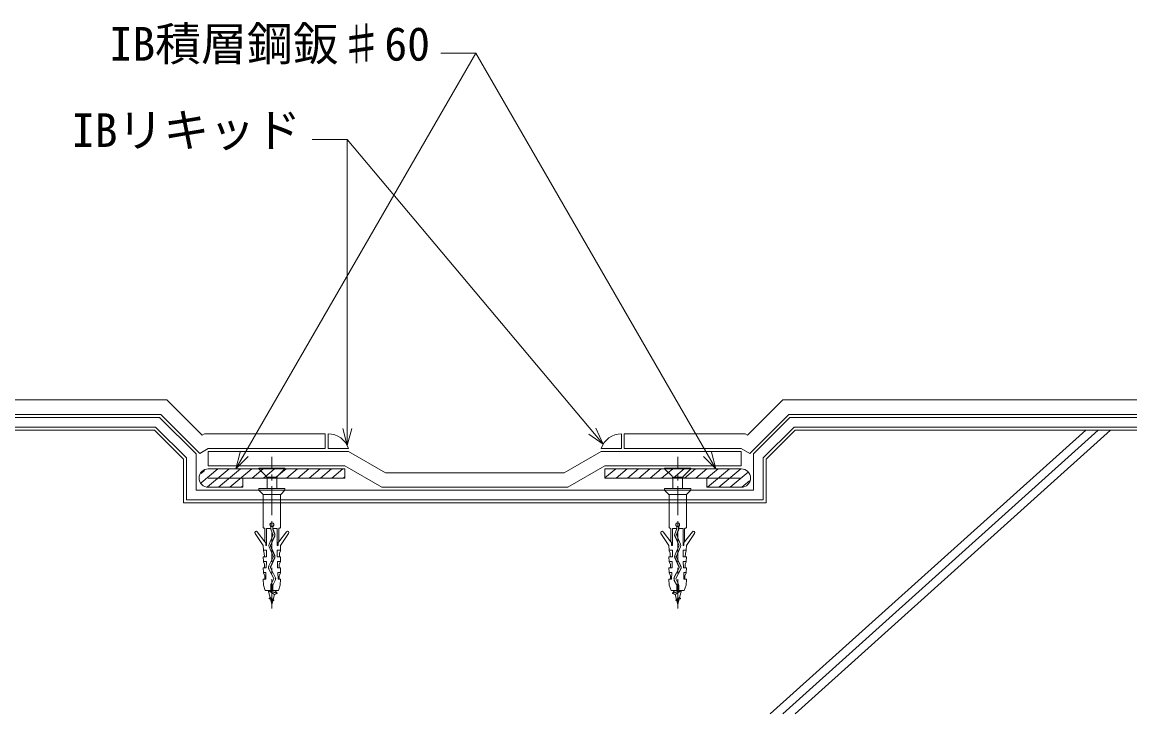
# Model space of a CAD drawing. Units: millimetres, scale not verified. Extents: x -840 to 840, y -594 to 594.
# Drawn here: x -155.4 to 224.9, y -350.4 to -112.8 of the extents above; entities that cross this region are included whole.
import ezdxf
from ezdxf.enums import TextEntityAlignment as Align

# ---------------------------------------------------------------- set-up
doc = ezdxf.new("R2010")
doc.units = ezdxf.units.MM
doc.header["$LTSCALE"] = 2
doc.linetypes.add('CHAIN1', pattern=[8, 5, -1, 1, -1])
for name, color, linetype, lineweight in [('0-2_文字', 5, 'Continuous', 9), ('0-6_躯体', 7, 'Continuous', 9), ('0-7_緩衝フォーム', 7, 'Continuous', 9), ('0-8_IBｼｰﾄ', 7, 'Continuous', 9), ('0-9_IBリキッド', 7, 'Continuous', 9), ('0-A_部材(積層鋼板)', 4, 'Continuous', 9), ('0-B_部材(ﾋﾞｽ類)', 7, 'Continuous', 9), ('0-C_中心線', 2, 'CHAIN1', 9), ('0-D_寸法線', 7, 'Continuous', 9)]:
    doc.layers.add(name, color=color, linetype=linetype, lineweight=lineweight)
doc.styles.add('ＭＳ ゴシック', font='')
doc.styles.get('ＭＳ ゴシック').set_extended_font_data('MS Gothic')

msp = doc.modelspace()

# ---------------------------------------------------------------- linework, layer by layer
at = {"layer": '0-6_躯体'}
for p, q in [((-110, -252.938), (-300, -252.938)), ((-100, -262.938), (-110, -252.938)), ((100, -262.938), (110, -252.938)), ((209.723, -252.938), (101.392, -350.407)), ((214, -252.938), (105.779, -350.407)), ((300, -252.938), (110, -252.938)), ((218.287, -252.938), (110, -350.407)), ((-100, -262.938), (-100, -277.938))]:
    msp.add_line(p, q, dxfattribs=at)
msp.add_lwpolyline([(-100, -277.938), (100, -277.938), (100, -262.938)], dxfattribs=at)
at = {"layer": '0-7_緩衝フォーム'}
for p, q in [((-300, -248.605), (-108.205, -248.605)), ((-95.667, -261.143), (-108.205, -248.605)), ((95.667, -261.143), (108.205, -248.605)), ((300, -248.605), (108.205, -248.605)), ((-300, -251.938), (-109.586, -251.938)), ((-99, -262.524), (-109.586, -251.938)), ((99, -262.524), (109.586, -251.938)), ((300, -251.938), (109.586, -251.938)), ((-95.667, -273.605), (-95.667, -261.143)), ((95.667, -273.605), (95.667, -261.143)), ((-99, -276.938), (-99, -262.524)), ((99, -276.938), (99, -262.524)), ((95.667, -273.605), (-95.667, -273.605)), ((99, -276.938), (-99, -276.938))]:
    msp.add_line(p, q, dxfattribs=at)
at = {"layer": '0-8_IBｼｰﾄ'}
for p, q in [((-300, -242.605), (-105.72, -242.605)), ((-93.609, -254.716), (-105.72, -242.605)), ((93.609, -254.716), (105.72, -242.605)), ((300, -242.605), (105.72, -242.605)), ((-300, -247.605), (-107.791, -247.605)), ((-94.432, -260.964), (-107.791, -247.605)), ((94.432, -260.964), (107.791, -247.605)), ((300, -247.605), (107.791, -247.605)), ((-92.84, -254.271), (-93.609, -254.716)), ((-92.84, -254.271), (-51.327, -254.271)), ((-51.327, -259.271), (-51.327, -254.271)), ((92.84, -254.271), (51.327, -254.271)), ((51.327, -259.271), (51.327, -254.271)), ((92.84, -254.271), (93.609, -254.716)), ((-91.5, -259.271), (-94.432, -260.964)), ((-91.5, -259.271), (-51.327, -259.271)), ((-91.5, -265.271), (-91.5, -260.271)), ((91.5, -259.271), (51.327, -259.271)), ((91.5, -259.271), (94.432, -260.964)), ((91.5, -265.271), (91.5, -260.271)), ((30.625, -267.605), (-30.625, -267.605)), ((31.965, -272.605), (-31.965, -272.605))]:
    msp.add_line(p, q, dxfattribs=at)
for points in [[(-91.5, -260.271), (-43.327, -260.271), (-30.625, -267.605)], [(91.5, -260.271), (43.327, -260.271), (30.625, -267.605)], [(-31.965, -272.605), (-44.667, -265.271), (-91.5, -265.271)], [(31.965, -272.605), (44.667, -265.271), (91.5, -265.271)]]:
    msp.add_lwpolyline(points, dxfattribs=at)
at = {"layer": '0-9_IBリキッド'}
for p, q in [((-50.327, -259.271), (-50.327, -254.271)), ((50.327, -259.271), (50.327, -254.271)), ((-50.327, -259.271), (-43.327, -259.271)), ((50.327, -259.271), (43.327, -259.271))]:
    msp.add_line(p, q, dxfattribs=at)
for centre, start, end in [((-50.327, -261.671), 18.92464, 90), ((50.327, -261.671), 90, 161.07536)]:
    msp.add_arc(centre, 7.4, start, end, dxfattribs=at)
at = {"layer": '0-A_部材(積層鋼板)'}
for p, q in [((-93.998, -267.824), (-92.764, -266.795)), ((-93.99, -271.072), (-88.232, -266.271)), ((-91.784, -272.487), (-84.328, -266.271)), ((-88.02, -272.605), (-80.423, -266.271)), ((-84.116, -272.605), (-76.519, -266.271)), ((-76.413, -269.438), (-72.615, -266.271)), ((-68.605, -269.438), (-64.806, -266.271)), ((-64.701, -269.438), (-60.902, -266.271)), ((-60.797, -269.438), (-56.998, -266.271)), ((-56.892, -269.438), (-53.094, -266.271)), ((-52.988, -269.438), (-49.19, -266.271)), ((-49.084, -269.438), (-45.285, -266.271)), ((-45.18, -269.438), (-44.667, -269.01)), ((44.667, -269.397), (48.416, -266.271)), ((48.521, -269.438), (52.32, -266.271)), ((52.426, -269.438), (56.224, -266.271)), ((56.33, -269.438), (60.128, -266.271)), ((60.234, -269.438), (64.033, -266.271)), ((64.138, -269.438), (67.937, -266.271)), ((71.947, -269.438), (75.745, -266.271)), ((75.851, -269.438), (79.649, -266.271)), ((79.667, -269.512), (83.554, -266.271)), ((79.861, -272.605), (87.458, -266.271)), ((83.765, -272.605), (91.362, -266.271)), ((87.669, -272.605), (93.846, -267.456)), ((-80.212, -272.605), (-79.667, -272.15)), ((91.646, -272.544), (94.295, -270.336))]:
    msp.add_line(p, q, dxfattribs=at)
at = {"layer": '0-A_部材(積層鋼板)', "color": 7}
for points in [[(-91.5, -269.438), (-44.667, -269.438), (-44.667, -266.271), (-91.5, -266.271)], [(-91.5, -272.605), (-79.667, -272.605), (-79.667, -269.438)], [(91.5, -269.438), (44.667, -269.438), (44.667, -266.271), (91.5, -266.271)], [(91.5, -272.605), (79.667, -272.605), (79.667, -269.438)]]:
    msp.add_lwpolyline(points, dxfattribs=at)
at = {"layer": '0-A_部材(積層鋼板)'}
for points in [[(-72.509, -269.438), (-69.667, -267.068), (-68.711, -266.271)], [(68.042, -269.438), (69.667, -268.084), (71.841, -266.271)]]:
    msp.add_lwpolyline(points, dxfattribs=at)
at = {"layer": '0-A_部材(積層鋼板)', "color": 7}
for centre, start, end in [((-91.5, -269.438), 90, 270), ((91.5, -269.438), 270, 90)]:
    msp.add_arc(centre, 3.167, start, end, dxfattribs=at)
at = {"layer": '0-B_部材(ﾋﾞｽ類)'}
for p, q in [((-65.167, -266.271), (-74.167, -266.271)), ((-71.337, -269.101), (-67.997, -269.101)), ((-71.337, -269.516), (-71.337, -273.003)), ((-67.997, -273.003), (-67.997, -269.516)), ((65.167, -266.271), (74.167, -266.271)), ((71.337, -269.101), (67.997, -269.101)), ((67.997, -273.003), (67.997, -269.516)), ((71.337, -269.516), (71.337, -273.003)), ((-65.17, -273.605), (-74.164, -273.605)), ((65.17, -273.605), (74.164, -273.605)), ((-72.667, -275.12), (-66.667, -275.12)), ((72.667, -275.12), (66.667, -275.12)), ((-70.015, -286.823), (-70.015, -286.032)), ((-69.982, -286.823), (-69.982, -286.013)), ((-69.33, -288.816), (-69.911, -287.365)), ((-69.299, -288.804), (-69.87, -287.376)), ((-69.351, -286.013), (-69.351, -286.823)), ((-69.318, -286.032), (-69.318, -286.823)), ((-69.294, -287.119), (-68.714, -288.569)), ((-69.252, -287.134), (-68.683, -288.558)), ((69.252, -287.134), (68.683, -288.558)), ((69.294, -287.119), (68.714, -288.569)), ((69.299, -288.804), (69.87, -287.376)), ((69.318, -286.032), (69.318, -286.823)), ((69.33, -288.816), (69.911, -287.365)), ((69.351, -286.013), (69.351, -286.823)), ((69.982, -286.823), (69.982, -286.013)), ((70.015, -286.823), (70.015, -286.032)), ((-71.846, -291.608), (-72.044, -291.349)), ((-70.601, -292.073), (-69.334, -289.121)), ((-70.571, -292.087), (-69.303, -289.134)), ((-70.092, -292.804), (-68.724, -296.003)), ((-68.736, -289.41), (-70.084, -292.318)), ((-70.061, -292.791), (-68.693, -295.989)), ((-68.706, -289.424), (-70.054, -292.332)), ((-67.487, -291.608), (-67.289, -291.349)), ((67.487, -291.608), (67.289, -291.349)), ((70.061, -292.791), (68.693, -295.989)), ((68.706, -289.424), (70.054, -292.332)), ((70.092, -292.804), (68.724, -296.003)), ((68.736, -289.41), (70.084, -292.318)), ((70.571, -292.087), (69.303, -289.134)), ((70.601, -292.073), (69.334, -289.121)), ((71.846, -291.608), (72.044, -291.349)), ((-70.692, -299.605), (-69.24, -296.584)), ((-70.658, -299.612), (-69.21, -296.598)), ((-69.234, -296.223), (-70.605, -293.057)), ((-69.204, -296.21), (-70.575, -293.044)), ((69.204, -296.21), (70.575, -293.044)), ((70.658, -299.612), (69.21, -296.598)), ((69.234, -296.223), (70.605, -293.057)), ((70.692, -299.605), (69.24, -296.584)), ((-68.731, -296.856), (-70.11, -299.92)), ((-68.701, -296.869), (-70.08, -299.934)), ((68.701, -296.869), (70.08, -299.934)), ((68.731, -296.856), (70.11, -299.92)), ((-69.107, -303.734), (-70.694, -300.766)), ((-69.078, -303.719), (-70.664, -300.75)), ((-70.071, -300.52), (-68.525, -303.441)), ((-70.043, -300.503), (-68.495, -303.426)), ((70.043, -300.503), (68.495, -303.426)), ((70.071, -300.52), (68.525, -303.441)), ((69.078, -303.719), (70.664, -300.75)), ((69.107, -303.734), (70.694, -300.766)), ((-70.84, -308.003), (-67.829, -309.054)), ((-70.553, -308.003), (-67.829, -308.954)), ((-70.023, -306.3), (-69.99, -306.3)), ((-70.003, -308.003), (-70.023, -306.3)), ((-69.841, -305.595), (-69.113, -304.277)), ((-69.812, -305.611), (-69.084, -304.293)), ((-69.344, -306.3), (-69.31, -306.3)), ((-69.31, -306.3), (-69.33, -308.003)), ((-68.525, -304.56), (-69.251, -305.927)), ((-68.496, -304.576), (-69.221, -305.943)), ((-68.374, -308.003), (-68.46, -308.324)), ((70.84, -308.003), (67.829, -309.054)), ((70.553, -308.003), (67.829, -308.954)), ((68.374, -308.003), (68.46, -308.324)), ((68.496, -304.576), (69.221, -305.943)), ((68.525, -304.56), (69.251, -305.927)), ((69.812, -305.611), (69.084, -304.293)), ((69.841, -305.595), (69.113, -304.277)), ((69.344, -306.3), (69.31, -306.3)), ((69.31, -306.3), (69.33, -308.003)), ((70.023, -306.3), (69.99, -306.3)), ((70.003, -308.003), (70.023, -306.3)), ((-70.615, -310.78), (-68.975, -311.351)), ((-70.615, -310.88), (-68.975, -311.451)), ((-70.3, -310.465), (-69.208, -311.118)), ((-70.14, -311.062), (-69.335, -311.589)), ((70.615, -310.78), (68.975, -311.351)), ((70.615, -310.88), (68.975, -311.451)), ((70.3, -310.465), (69.208, -311.118)), ((70.14, -311.062), (69.335, -311.589))]:
    msp.add_line(p, q, dxfattribs=at)
for points in [[(-67.704, -268.809), (-65.167, -266.271), (-65.167, -265.971), (-74.167, -265.971), (-74.167, -266.271), (-71.63, -268.809)], [(67.704, -268.809), (65.167, -266.271), (65.167, -265.971), (74.167, -265.971), (74.167, -266.271), (71.63, -268.809)], [(-72.707, -275.061), (-74.164, -273.605), (-74.164, -273.003), (-65.17, -273.003), (-65.17, -273.605), (-66.626, -275.061)], [(72.707, -275.061), (74.164, -273.605), (74.164, -273.003), (65.17, -273.003), (65.17, -273.605), (66.626, -275.061)], [(-72.209, -286.657), (-72.418, -286.611), (-72.489, -286.575), (-72.56, -286.575), (-72.631, -286.54), (-72.649, -286.54), (-72.649, -275.203)], [(-66.685, -275.203), (-66.685, -286.54), (-66.702, -286.54), (-66.774, -286.575), (-66.845, -286.575), (-66.916, -286.611), (-67.124, -286.657)], [(66.685, -275.203), (66.685, -286.54), (66.702, -286.54), (66.774, -286.575), (66.845, -286.575), (66.916, -286.611), (67.124, -286.657)], [(72.209, -286.657), (72.418, -286.611), (72.489, -286.575), (72.56, -286.575), (72.631, -286.54), (72.649, -286.54), (72.649, -275.203)], [(-63.918, -288.416), (-66.667, -292.614), (-66.756, -294.214), (-67.822, -294.214), (-67.822, -296.436), (-66.667, -296.436), (-66.756, -298.054), (-67.769, -298.054), (-67.698, -300.259), (-66.667, -300.259), (-66.756, -301.876), (-67.627, -301.876), (-67.556, -304.099), (-66.667, -304.099), (-66.775, -306.239), (-67.417, -308.003), (-71.917, -308.003), (-72.559, -306.239), (-72.667, -304.099), (-71.778, -304.099), (-71.707, -301.876), (-72.578, -301.876), (-72.667, -300.259), (-71.636, -300.259), (-71.564, -298.054), (-72.578, -298.054), (-72.667, -296.436), (-71.511, -296.436), (-71.511, -294.214), (-72.578, -294.214), (-72.667, -292.614), (-75.415, -288.416)], [(-74.692, -287.884), (-72.044, -291.349), (-72.044, -286.86)], [(-70.015, -286.752), (-71.511, -286.752), (-71.511, -292.614), (-71.778, -292.614), (-71.778, -291.861)], [(-69.318, -286.752), (-67.822, -286.752), (-67.822, -292.614), (-67.556, -292.614), (-67.556, -291.861)], [(-67.289, -286.86), (-67.289, -291.349), (-64.641, -287.884)], [(63.918, -288.416), (66.667, -292.614), (66.756, -294.214), (67.822, -294.214), (67.822, -296.436), (66.667, -296.436), (66.756, -298.054), (67.769, -298.054), (67.698, -300.259), (66.667, -300.259), (66.756, -301.876), (67.627, -301.876), (67.556, -304.099), (66.667, -304.099), (66.775, -306.239), (67.417, -308.003), (71.917, -308.003), (72.559, -306.239), (72.667, -304.099), (71.778, -304.099), (71.707, -301.876), (72.578, -301.876), (72.667, -300.259), (71.636, -300.259), (71.564, -298.054), (72.578, -298.054), (72.667, -296.436), (71.511, -296.436), (71.511, -294.214), (72.578, -294.214), (72.667, -292.614), (75.415, -288.416)], [(67.289, -286.86), (67.289, -291.349), (64.641, -287.884)], [(69.318, -286.752), (67.822, -286.752), (67.822, -292.614), (67.556, -292.614), (67.556, -291.861)], [(70.015, -286.752), (71.511, -286.752), (71.511, -292.614), (71.778, -292.614), (71.778, -291.861)], [(74.692, -287.884), (72.044, -291.349), (72.044, -286.86)], [(-72.578, -294.214), (-72.578, -294.463), (-72.276, -295.228), (-72.24, -296.436)], [(-66.756, -294.214), (-66.756, -294.463), (-67.058, -295.228), (-67.093, -296.436)], [(66.756, -294.214), (66.756, -294.463), (67.058, -295.228), (67.093, -296.436)], [(72.578, -294.214), (72.578, -294.463), (72.276, -295.228), (72.24, -296.436)], [(-72.187, -300.259), (-72.204, -299.05), (-72.578, -298.25), (-72.578, -298.054)], [(-67.147, -300.259), (-67.129, -299.05), (-66.756, -298.25), (-66.756, -298.054)], [(67.147, -300.259), (67.129, -299.05), (66.756, -298.25), (66.756, -298.054)], [(72.187, -300.259), (72.204, -299.05), (72.578, -298.25), (72.578, -298.054)], [(-72.578, -301.876), (-72.578, -302.054), (-72.133, -302.89), (-72.116, -304.099)], [(-66.756, -301.876), (-66.756, -302.054), (-67.2, -302.89), (-67.218, -304.099)], [(66.756, -301.876), (66.756, -302.054), (67.2, -302.89), (67.218, -304.099)], [(72.578, -301.876), (72.578, -302.054), (72.133, -302.89), (72.116, -304.099)], [(-68.881, -308.003), (-68.46, -308.324), (-67.829, -308.954), (-67.829, -309.054), (-68.75, -309.408), (-69.208, -311.118), (-68.975, -311.351), (-68.975, -311.451), (-69.335, -311.589), (-69.667, -312.829), (-70.14, -311.062), (-70.615, -310.88), (-70.615, -310.78), (-70.3, -310.465), (-70.96, -308.003), (-68.75, -309.408)], [(-69.344, -308.003), (-69.344, -307.026), (-69.99, -307.026), (-69.99, -308.003)], [(68.881, -308.003), (68.46, -308.324), (67.829, -308.954), (67.829, -309.054), (68.75, -309.408), (69.208, -311.118), (68.975, -311.351), (68.975, -311.451), (69.335, -311.589), (69.667, -312.829), (70.14, -311.062), (70.615, -310.88), (70.615, -310.78), (70.3, -310.465), (70.96, -308.003), (68.75, -309.408)], [(69.344, -308.003), (69.344, -307.026), (69.99, -307.026), (69.99, -308.003)]]:
    msp.add_lwpolyline(points, dxfattribs=at)
for centre, radius, start, end in [((-72.337, -269.516), 1, 0, 45), ((-66.997, -269.516), 1, 135, 180), ((66.997, -269.516), 1, 0, 45), ((72.337, -269.516), 1, 135, 180), ((-72.849, -275.203), 0.2, 0, 45), ((-66.485, -275.203), 0.2, 135, 180), ((66.485, -275.203), 0.2, 0, 45), ((72.849, -275.203), 0.2, 135, 180), ((-69.667, -285.444), 0.683, 300.64443, 239.35557), ((-69.667, -285.444), 0.65, 298.99242, 241.00758), ((69.667, -285.444), 0.683, 300.64443, 239.35557), ((69.667, -285.444), 0.65, 298.99242, 241.00758), ((-75.049, -288.156), 0.449, 37.38183, 215.39037), ((-72.251, -286.86), 0.207, 0, 78.37519), ((-68.555, -286.823), 1.46, 180, 201.80677), ((-68.555, -286.823), 1.427, 180, 202.80926), ((-68.555, -286.823), 0.796, 180, 201.80677), ((-69.7, -288.964), 0.398, 336.76335, 21.80677), ((-68.555, -286.823), 0.763, 180, 204.02488), ((-69.7, -288.964), 0.431, 336.76335, 21.79863), ((-69.7, -288.964), 1.062, 335.12729, 21.82813), ((-69.7, -288.964), 1.095, 335.12729, 21.7854), ((-67.082, -286.86), 0.207, 101.62481, 180), ((-64.284, -288.156), 0.449, 324.60963, 142.61817), ((64.284, -288.156), 0.449, 37.38183, 215.39037), ((67.082, -286.86), 0.207, 0, 78.37519), ((69.7, -288.964), 1.095, 158.2146, 204.87271), ((69.7, -288.964), 1.062, 158.17187, 204.87271), ((68.555, -286.823), 0.763, 335.97512, 0), ((69.7, -288.964), 0.431, 158.20137, 203.23665), ((68.555, -286.823), 0.796, 338.19323, 0), ((69.7, -288.964), 0.398, 158.19323, 203.23665), ((68.555, -286.823), 1.427, 337.19074, 0), ((68.555, -286.823), 1.46, 338.19323, 0), ((72.251, -286.86), 0.207, 101.62481, 180), ((75.049, -288.156), 0.449, 324.60963, 142.61817), ((-72.278, -291.861), 0.5, 0, 30.42714), ((-69.479, -292.569), 1.228, 156.1713, 203.41182), ((-69.479, -292.569), 1.194, 156.1713, 203.41182), ((-69.543, -292.569), 0.597, 155.12729, 203.15958), ((-69.543, -292.569), 0.564, 155.12729, 203.15958), ((-67.056, -291.861), 0.5, 149.57286, 180), ((67.056, -291.861), 0.5, 0, 30.42714), ((69.543, -292.569), 0.564, 336.84042, 24.87271), ((69.543, -292.569), 0.597, 336.84042, 24.87271), ((69.479, -292.569), 1.194, 336.58818, 23.8287), ((69.479, -292.569), 1.228, 336.58818, 23.8287), ((72.278, -291.861), 0.5, 149.57286, 180), ((-69.629, -296.397), 0.431, 334.33266, 23.72188), ((-69.629, -296.397), 0.465, 334.33266, 23.72188), ((-69.7, -296.42), 1.062, 335.77806, 23.15958), ((-69.7, -296.42), 1.095, 335.77806, 23.15958), ((69.7, -296.42), 1.095, 156.84042, 204.22194), ((69.7, -296.42), 1.062, 156.84042, 204.22194), ((69.629, -296.397), 0.465, 156.27812, 205.66734), ((69.629, -296.397), 0.431, 156.27812, 205.66734), ((-69.611, -300.187), 1.228, 151.72501, 208.14051), ((-69.611, -300.187), 1.194, 151.21205, 208.14075), ((-69.576, -300.187), 0.597, 153.40833, 213.92435), ((-69.576, -300.187), 0.564, 153.33961, 214.09914), ((69.576, -300.187), 0.564, 325.90086, 26.66039), ((69.576, -300.187), 0.597, 326.07565, 26.59167), ((69.611, -300.187), 1.194, 331.85925, 28.78795), ((69.611, -300.187), 1.228, 331.85949, 28.27499), ((-69.605, -304), 0.564, 330.56891, 28.12344), ((-69.605, -304), 0.597, 330.58068, 28.12344), ((-69.58, -304), 1.194, 332.04844, 27.90101), ((-69.58, -304), 1.228, 332.04844, 27.90101), ((69.58, -304), 1.228, 152.09899, 207.95156), ((69.58, -304), 1.194, 152.09899, 207.95156), ((69.605, -304), 0.597, 151.87656, 209.41932), ((69.605, -304), 0.564, 151.87656, 209.43109), ((-68.563, -306.3), 1.46, 151.08802, 180), ((-68.563, -306.3), 1.427, 151.08803, 180), ((-68.547, -306.3), 0.796, 152.04844, 180), ((-68.547, -306.3), 0.763, 152.04844, 180), ((68.547, -306.3), 0.763, 0, 27.95156), ((68.547, -306.3), 0.796, 0, 27.95156), ((68.563, -306.3), 1.427, 0, 28.91197), ((68.563, -306.3), 1.46, 0, 28.91198)]:
    msp.add_arc(centre, radius, start, end, dxfattribs=at)
at = {"layer": '0-C_中心線'}
for p, q in [((-69.667, -314.206), (-69.667, -262.137)), ((69.667, -314.206), (69.667, -262.137))]:
    msp.add_line(p, q, dxfattribs=at)
at = {"layer": '0-D_寸法線'}
for p, q in [((-82.094, -266.271), (0.354, -123.467)), ((0.354, -123.467), (-11.646, -123.467)), ((82.801, -266.271), (0.354, -123.467)), ((-43.782, -153.103), (-55.782, -153.103)), ((-43.783, -258.217), (-43.782, -153.103)), ((44.041, -257.767), (-43.782, -153.103))]:
    msp.add_line(p, q, dxfattribs=at)
for points in [[(-45.336, -252.421), (-43.783, -258.217), (-42.23, -252.421)], [(39.126, -254.326), (44.041, -257.767), (41.505, -252.329)], [(-77.851, -262.029), (-82.094, -266.271), (-80.541, -260.476)], [(78.558, -262.029), (82.801, -266.271), (81.248, -260.476)]]:
    msp.add_lwpolyline(points, dxfattribs=at)

# ---------------------------------------------------------------- texts
at = {"layer": '0-2_文字', "color": 7, "style": 'ＭＳ ゴシック'}
for s, p in [('IB積層鋼鈑♯60', (-125.428, -129.526)), ('IBリキッド', (-138.352, -159.162))]:
    msp.add_text(s, height=11.54, dxfattribs=at).set_placement(p, align=Align.BOTTOM_LEFT)

doc.saveas('drawing.dxf')
